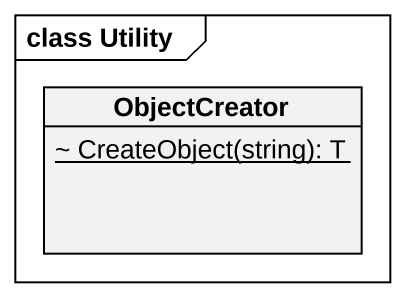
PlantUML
@startuml
mainframe class Utility
hide circle
hide empty members
skinparam classAttributeIconSize 0
class ObjectCreator {
  {static} ~ CreateObject(string): T
}
@enduml
